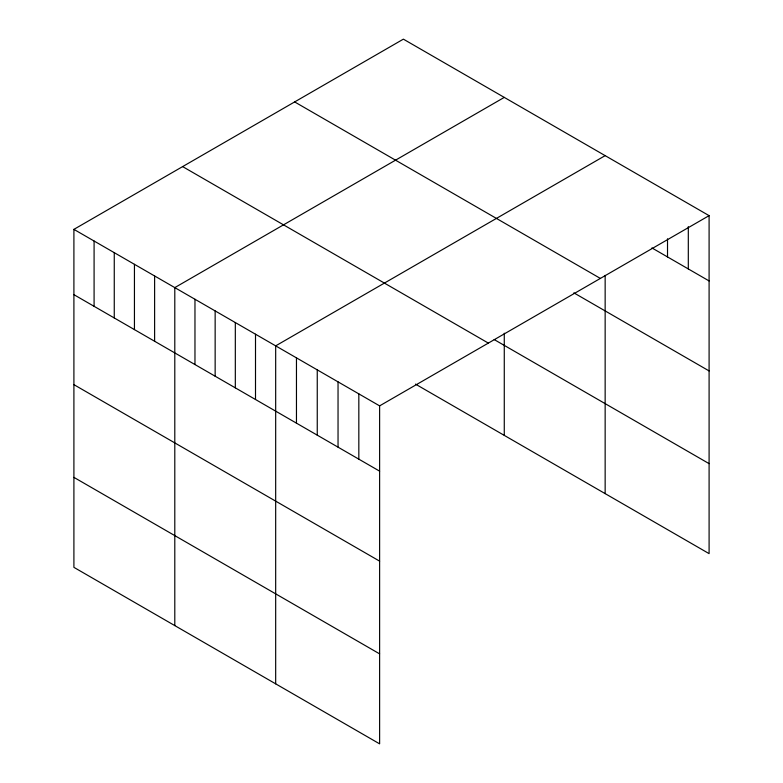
<?xml version="1.0" encoding="UTF-8"?>
<svg xmlns="http://www.w3.org/2000/svg" width="783" height="783" viewBox="0 0 783 783"><rect width="100%" height="100%" fill="white"/><g stroke="black" fill="none" stroke-linecap="round" stroke-linejoin="round"><path stroke-width="1.17" d="M73.905 229.37L379.618 405.868L379.618 743.85L73.905 567.352L73.905 229.37L403.382 39.15L709.095 215.648L709.095 553.63L415.489 384.12M504.272 97.395L174.795 287.615L174.795 625.597M605.151 155.641L275.675 345.861L275.675 683.843M379.618 405.868L709.095 215.648M651.926 247.927L709.095 280.94M294.653 101.927L600.365 278.425M573.88 292.862L709.095 370.927M494.181 339.558L709.095 463.644M182.635 166.603L488.347 343.101M73.905 294.662L379.618 471.16M73.905 384.649L379.618 561.147M73.905 477.366L379.618 653.864M688.306 226.62L688.306 268.931M667.517 238.795L667.517 256.932M605.151 275.391L605.151 493.623M504.272 333.186L504.272 435.377M358.829 393.869L358.829 459.161M338.041 381.869L338.041 447.152M317.252 369.87L317.252 435.152M296.463 357.86L296.463 423.153M255.503 334.214L255.503 399.496M235.321 322.567L235.321 387.849M215.149 310.91L215.149 376.202M194.967 299.263L194.967 364.555M154.613 275.968L154.613 341.251M134.441 264.321L134.441 329.604M114.259 252.674L114.259 317.957M94.087 241.017L94.087 306.31"/></g></svg>
